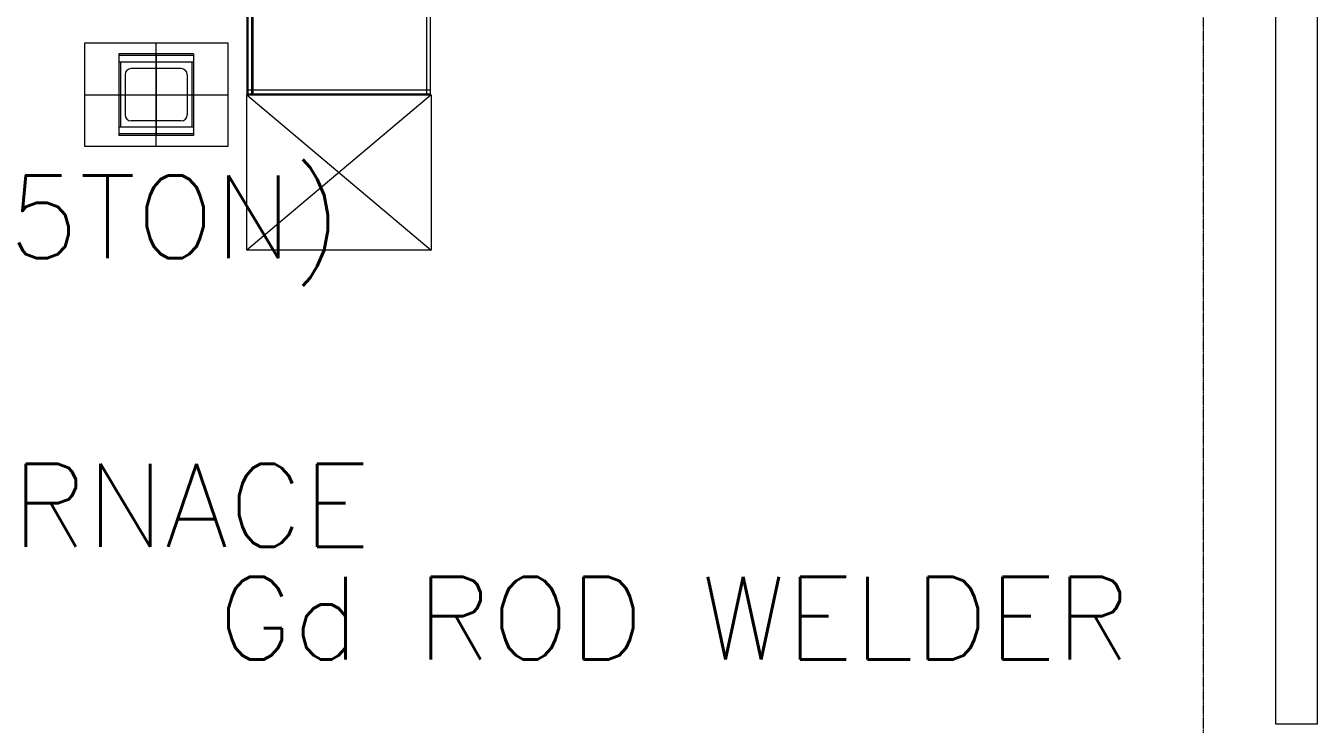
# Model space of a CAD drawing. Extents: x -59767 to 1106559, y -1290 to 1129522.
# Drawn here: x 116524 to 122758, y 275395 to 278768 of the extents above; entities that cross this region are included whole.
import ezdxf
from ezdxf.enums import TextEntityAlignment as Align

# ---------------------------------------------------------------- set-up
doc = ezdxf.new("R2010")
doc.units = 0
doc.linetypes.add('CENTER', pattern=[2, 1.25, -0.25, 0.25, -0.25])
for name, color, linetype, lineweight in [('TEXT', 3, 'CONTINUOUS', 9), ('WALL_200', 3, 'CONTINUOUS', 9), ('중간선', 5, 'CONTINUOUS', 9), ('중심선', 1, 'CENTER', 9)]:
    doc.layers.add(name, color=color, linetype=linetype, lineweight=lineweight)
doc.styles.get("Standard").update_dxf_attribs({"font": 'romans.shx', "bigfont": 'whtgtxt.shx'})

msp = doc.modelspace()

# ---------------------------------------------------------------- linework, layer by layer
at = {"layer": 'WALL_200', "ltscale": 0.5}
msp.add_lwpolyline([(122758.2, 281794.9), (122758.2, 275394.8), (122558.2, 275394.8), (122558.2, 281794.9)], close=True, dxfattribs=at)
at = {"layer": '중간선'}
for p, q in [((117613.8, 280080), (117613.8, 278440)), ((117618.8, 280062), (117618.8, 278440)), ((118457.8, 280080), (118457.8, 278440)), ((118475.8, 280085), (118475.8, 278435)), ((117590.8, 280032), (117590.8, 278435)), ((117595.8, 280032), (117595.8, 278440)), ((116808.2, 278185), (116808.2, 278685)), ((116808.2, 278685), (117498.2, 278685)), ((117332.9, 278632.5), (116972.9, 278632.5)), ((116972.9, 278632.5), (116972.9, 278237.5)), ((117332.9, 278624.5), (116972.9, 278624.5)), ((117152.9, 278632.5), (117152.9, 278237.5)), ((117153.2, 278185), (117153.2, 278685)), ((117332.9, 278632.5), (117332.9, 278237.5)), ((117498.2, 278685), (117498.2, 278185)), ((117332.9, 278591.5), (116972.9, 278591.5)), ((116980.9, 278591.5), (116980.9, 278278.5)), ((117272.9, 278561.5), (117032.9, 278561.5)), ((117324.9, 278591.5), (117324.9, 278278.5)), ((117002.9, 278531.5), (117002.9, 278338.5)), ((117302.9, 278531.5), (117302.9, 278338.5)), ((117590.8, 278440), (118475.8, 278440)), ((117595.8, 278458), (118475.8, 278458)), ((116808.2, 278435), (117498.2, 278435)), ((116972.9, 278435), (117332.9, 278435)), ((118480.8, 278435), (117590.8, 277685)), ((117590.8, 278435), (118480.8, 277685)), ((117590.8, 277685), (117590.8, 278435)), ((117590.8, 278435), (118480.8, 278435)), ((118480.8, 278435), (118480.8, 277685)), ((117332.9, 278278.5), (116972.9, 278278.5)), ((117272.9, 278308.5), (117032.9, 278308.5)), ((117332.9, 278245.5), (116972.9, 278245.5)), ((117332.9, 278237.5), (116972.9, 278237.5)), ((117498.2, 278185), (116808.2, 278185)), ((118480.8, 277685), (117590.8, 277685))]:
    msp.add_line(p, q, dxfattribs=at)
for centre, start, end in [((117032.9, 278531.5), 90, 180), ((117272.9, 278531.5), 0, 90), ((117032.9, 278338.5), 180, 270), ((117272.9, 278338.5), 270, 0)]:
    msp.add_arc(centre, 30, start, end, dxfattribs=at)
at = {"layer": '중심선'}
msp.add_line((122208.2, 303942.2), (122208.2, 267094.9), dxfattribs=at)

# ---------------------------------------------------------------- texts
at = {"layer": 'TEXT', "lineweight": 9}
for s, p in [('Light Track System(0.5TON)', (110490.1, 277525.4)), ('Gd PELLET DRYING FURNACE', (110490.1, 276132.1)), ('Gd ROD WELDER', (117450.5, 275586.9))]:
    msp.add_text(s, height=400, dxfattribs=at).set_placement(p, align=Align.BOTTOM_LEFT)

doc.saveas('drawing.dxf')
